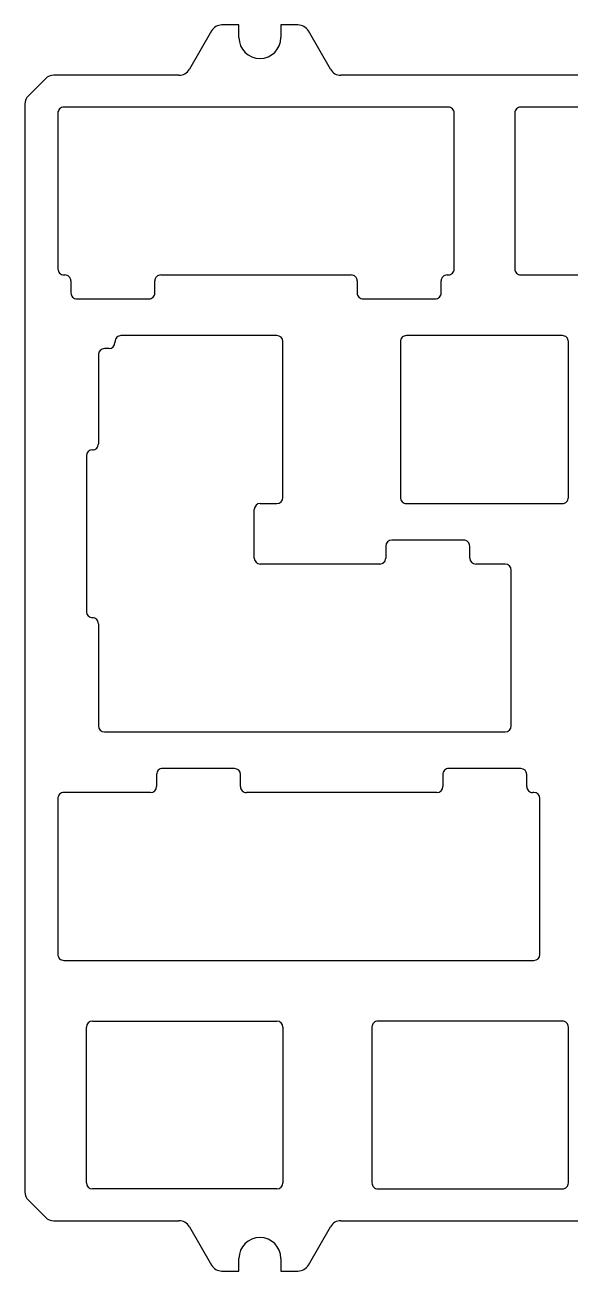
# Model space of a CAD drawing. Extents: x -143 to 143, y -14 to 90.
# Drawn here: x -143.1 to -97.6, y -13.8 to 90 of the extents above; entities that cross this region are included whole.
import ezdxf

# ---------------------------------------------------------------- set-up
doc = ezdxf.new("R2010")
doc.units = 0
doc.layers.add('Part__Feature', color=7, linetype='CONTINUOUS')

msp = doc.modelspace()

# ---------------------------------------------------------------- linework, layer by layer
at = {"layer": 'Part__Feature'}
for p, q in [((-127.539, 89.55, 1.59144), (-129.386, 86.35, 1.59144)), ((-127.539, 89.55), (-129.386, 86.35)), ((-127.539, 89.55), (-129.386, 86.35)), ((-127.539, 89.55, 1.59144), (-129.386, 86.35, 1.59144)), ((-127.539, 89.55), (-127.539, 89.55, 1.59144)), ((-127.539, 89.55), (-127.539, 89.55, 1.59144)), ((-126.673, 90.05), (-126.673, 90.05, 1.59144)), ((-125.25, 90.05, 1.59144), (-126.673, 90.05, 1.59144)), ((-126.673, 90.05), (-126.673, 90.05, 1.59144)), ((-125.25, 90.05), (-126.673, 90.05)), ((-125.25, 90.05), (-126.673, 90.05)), ((-125.25, 90.05, 1.59144), (-126.673, 90.05, 1.59144)), ((-125.25, 90.05), (-125.25, 90.05, 1.59144)), ((-125.25, 89, 1.59144), (-125.25, 90.05, 1.59144)), ((-125.25, 90.05), (-125.25, 90.05, 1.59144)), ((-125.25, 89), (-125.25, 90.05)), ((-125.25, 89), (-125.25, 90.05)), ((-125.25, 89, 1.59144), (-125.25, 90.05, 1.59144)), ((-121.75, 90.05), (-121.75, 90.05, 1.59144)), ((-121.75, 90.05, 1.59144), (-121.75, 89, 1.59144)), ((-121.75, 90.05), (-121.75, 89)), ((-120.327, 90.05, 1.59144), (-121.75, 90.05, 1.59144)), ((-121.75, 90.05), (-121.75, 90.05, 1.59144)), ((-120.327, 90.05), (-121.75, 90.05)), ((-121.75, 90.05), (-121.75, 89)), ((-120.327, 90.05), (-121.75, 90.05)), ((-121.75, 90.05, 1.59144), (-121.75, 89, 1.59144)), ((-120.327, 90.05, 1.59144), (-121.75, 90.05, 1.59144)), ((-120.327, 90.05), (-120.327, 90.05, 1.59144)), ((-120.327, 90.05), (-120.327, 90.05, 1.59144)), ((-119.461, 89.55), (-119.461, 89.55, 1.59144)), ((-117.614, 86.35, 1.59144), (-119.461, 89.55, 1.59144)), ((-119.461, 89.55), (-119.461, 89.55, 1.59144)), ((-117.614, 86.35), (-119.461, 89.55)), ((-117.614, 86.35), (-119.461, 89.55)), ((-117.614, 86.35, 1.59144), (-119.461, 89.55, 1.59144)), ((-125.25, 89), (-125.25, 89, 1.59144)), ((-125.25, 89), (-125.25, 89, 1.59144)), ((-121.75, 89), (-121.75, 89, 1.59144)), ((-121.75, 89), (-121.75, 89, 1.59144)), ((-129.386, 86.35), (-129.386, 86.35, 1.59144)), ((-129.386, 86.35), (-129.386, 86.35, 1.59144)), ((-117.614, 86.35), (-117.614, 86.35, 1.59144)), ((-117.614, 86.35), (-117.614, 86.35, 1.59144)), ((-141.393, 85.557, 1.59144), (-142.807, 84.143, 1.59144)), ((-141.393, 85.557), (-142.807, 84.143)), ((-141.393, 85.557), (-142.807, 84.143)), ((-141.393, 85.557, 1.59144), (-142.807, 84.143, 1.59144)), ((-141.393, 85.557), (-141.393, 85.557, 1.59144)), ((-141.393, 85.557), (-141.393, 85.557, 1.59144)), ((-140.686, 85.85), (-140.686, 85.85, 1.59144)), ((-130.252, 85.85, 1.59144), (-140.686, 85.85, 1.59144)), ((-140.686, 85.85), (-140.686, 85.85, 1.59144)), ((-130.252, 85.85), (-140.686, 85.85)), ((-130.252, 85.85), (-140.686, 85.85)), ((-130.252, 85.85, 1.59144), (-140.686, 85.85, 1.59144)), ((-130.252, 85.85), (-130.252, 85.85, 1.59144)), ((-130.252, 85.85), (-130.252, 85.85, 1.59144)), ((-116.748, 85.85), (-116.748, 85.85, 1.59144)), ((-41.752, 85.85, 1.59144), (-116.748, 85.85, 1.59144)), ((-116.748, 85.85), (-116.748, 85.85, 1.59144)), ((-41.752, 85.85), (-116.748, 85.85)), ((-41.752, 85.85), (-116.748, 85.85)), ((-41.752, 85.85, 1.59144), (-116.748, 85.85, 1.59144)), ((-143.1, 83.436), (-143.1, 83.436, 1.59144)), ((-143.1, 83.436, 1.59144), (-143.1, -7.236, 1.59144)), ((-143.1, 83.436), (-143.1, -7.236)), ((-143.1, 83.436), (-143.1, 83.436, 1.59144)), ((-143.1, 83.436), (-143.1, -7.236)), ((-143.1, 83.436, 1.59144), (-143.1, -7.236, 1.59144)), ((-142.807, 84.143), (-142.807, 84.143, 1.59144)), ((-142.807, 84.143), (-142.807, 84.143, 1.59144)), ((-139.85, 83.2), (-139.85, 83.2, 1.59144)), ((-107.8, 83.2, 1.59144), (-139.85, 83.2, 1.59144)), ((-139.85, 83.2), (-139.85, 83.2, 1.59144)), ((-107.8, 83.2), (-139.85, 83.2)), ((-107.8, 83.2), (-139.85, 83.2)), ((-107.8, 83.2, 1.59144), (-139.85, 83.2, 1.59144)), ((-107.8, 83.2), (-107.8, 83.2, 1.59144)), ((-107.8, 83.2), (-107.8, 83.2, 1.59144)), ((-101.75, 83.2), (-101.75, 83.2, 1.59144)), ((-88.75, 83.2, 1.59144), (-101.75, 83.2, 1.59144)), ((-101.75, 83.2), (-101.75, 83.2, 1.59144)), ((-88.75, 83.2), (-101.75, 83.2)), ((-88.75, 83.2), (-101.75, 83.2)), ((-88.75, 83.2, 1.59144), (-101.75, 83.2, 1.59144)), ((-140.35, 82.7), (-140.35, 82.7, 1.59144)), ((-140.35, 82.7, 1.59144), (-140.35, 69.7, 1.59144)), ((-140.35, 82.7), (-140.35, 69.7)), ((-140.35, 82.7), (-140.35, 82.7, 1.59144)), ((-140.35, 82.7), (-140.35, 69.7)), ((-140.35, 82.7, 1.59144), (-140.35, 69.7, 1.59144)), ((-107.3, 82.7), (-107.3, 82.7, 1.59144)), ((-107.3, 69.7, 1.59144), (-107.3, 82.7, 1.59144)), ((-107.3, 82.7), (-107.3, 82.7, 1.59144)), ((-107.3, 69.7), (-107.3, 82.7)), ((-107.3, 69.7), (-107.3, 82.7)), ((-107.3, 69.7, 1.59144), (-107.3, 82.7, 1.59144)), ((-102.25, 82.7), (-102.25, 82.7, 1.59144)), ((-102.25, 82.7, 1.59144), (-102.25, 69.7, 1.59144)), ((-102.25, 82.7), (-102.25, 69.7)), ((-102.25, 82.7), (-102.25, 82.7, 1.59144)), ((-102.25, 82.7), (-102.25, 69.7)), ((-102.25, 82.7, 1.59144), (-102.25, 69.7, 1.59144)), ((-140.35, 69.7), (-140.35, 69.7, 1.59144)), ((-140.35, 69.7), (-140.35, 69.7, 1.59144)), ((-107.3, 69.7), (-107.3, 69.7, 1.59144)), ((-107.3, 69.7), (-107.3, 69.7, 1.59144)), ((-102.25, 69.7), (-102.25, 69.7, 1.59144)), ((-102.25, 69.7), (-102.25, 69.7, 1.59144)), ((-139.85, 69.2), (-139.85, 69.2, 1.59144)), ((-139.85, 69.2, 1.59144), (-139.763, 69.2, 1.59144)), ((-139.85, 69.2), (-139.763, 69.2)), ((-139.85, 69.2), (-139.85, 69.2, 1.59144)), ((-139.85, 69.2), (-139.763, 69.2)), ((-139.85, 69.2, 1.59144), (-139.763, 69.2, 1.59144)), ((-139.763, 69.2), (-139.763, 69.2, 1.59144)), ((-139.763, 69.2), (-139.763, 69.2, 1.59144)), ((-139.263, 68.7), (-139.263, 68.7, 1.59144)), ((-139.263, 68.7, 1.59144), (-139.263, 67.7, 1.59144)), ((-139.263, 68.7), (-139.263, 67.7)), ((-139.263, 68.7), (-139.263, 68.7, 1.59144)), ((-139.263, 68.7), (-139.263, 67.7)), ((-139.263, 68.7, 1.59144), (-139.263, 67.7, 1.59144)), ((-132.263, 67.7, 1.59144), (-132.263, 68.7, 1.59144)), ((-132.263, 68.7), (-132.263, 68.7, 1.59144)), ((-132.263, 67.7), (-132.263, 68.7)), ((-132.263, 68.7), (-132.263, 68.7, 1.59144)), ((-132.263, 67.7), (-132.263, 68.7)), ((-132.263, 67.7, 1.59144), (-132.263, 68.7, 1.59144)), ((-131.763, 69.2), (-131.763, 69.2, 1.59144)), ((-131.763, 69.2), (-131.763, 69.2, 1.59144)), ((-131.763, 69.2, 1.59144), (-115.887, 69.2, 1.59144)), ((-131.763, 69.2), (-115.887, 69.2)), ((-131.763, 69.2), (-115.887, 69.2)), ((-131.763, 69.2, 1.59144), (-115.887, 69.2, 1.59144)), ((-115.887, 69.2), (-115.887, 69.2, 1.59144)), ((-115.887, 69.2), (-115.887, 69.2, 1.59144)), ((-115.387, 68.7), (-115.387, 68.7, 1.59144)), ((-115.387, 68.7), (-115.387, 68.7, 1.59144)), ((-115.387, 68.7, 1.59144), (-115.387, 67.7, 1.59144)), ((-115.387, 68.7), (-115.387, 67.7)), ((-115.387, 68.7), (-115.387, 67.7)), ((-115.387, 68.7, 1.59144), (-115.387, 67.7, 1.59144)), ((-108.387, 67.7, 1.59144), (-108.387, 68.7, 1.59144)), ((-108.387, 68.7), (-108.387, 68.7, 1.59144)), ((-108.387, 67.7), (-108.387, 68.7)), ((-108.387, 68.7), (-108.387, 68.7, 1.59144)), ((-108.387, 67.7), (-108.387, 68.7)), ((-108.387, 67.7, 1.59144), (-108.387, 68.7, 1.59144)), ((-107.887, 69.2), (-107.887, 69.2, 1.59144)), ((-107.887, 69.2, 1.59144), (-107.8, 69.2, 1.59144)), ((-107.887, 69.2), (-107.8, 69.2)), ((-107.887, 69.2), (-107.887, 69.2, 1.59144)), ((-107.887, 69.2), (-107.8, 69.2)), ((-107.887, 69.2, 1.59144), (-107.8, 69.2, 1.59144)), ((-107.8, 69.2), (-107.8, 69.2, 1.59144)), ((-107.8, 69.2), (-107.8, 69.2, 1.59144)), ((-101.75, 69.2), (-101.75, 69.2, 1.59144)), ((-101.75, 69.2), (-101.75, 69.2, 1.59144)), ((-101.75, 69.2, 1.59144), (-88.75, 69.2, 1.59144)), ((-101.75, 69.2), (-88.75, 69.2)), ((-101.75, 69.2), (-88.75, 69.2)), ((-101.75, 69.2, 1.59144), (-88.75, 69.2, 1.59144)), ((-139.263, 67.7), (-139.263, 67.7, 1.59144)), ((-139.263, 67.7), (-139.263, 67.7, 1.59144)), ((-132.263, 67.7), (-132.263, 67.7, 1.59144)), ((-132.263, 67.7), (-132.263, 67.7, 1.59144)), ((-115.387, 67.7), (-115.387, 67.7, 1.59144)), ((-115.387, 67.7), (-115.387, 67.7, 1.59144)), ((-108.387, 67.7), (-108.387, 67.7, 1.59144)), ((-108.387, 67.7), (-108.387, 67.7, 1.59144)), ((-138.763, 67.2), (-138.763, 67.2, 1.59144)), ((-138.763, 67.2), (-138.763, 67.2, 1.59144)), ((-138.763, 67.2, 1.59144), (-132.763, 67.2, 1.59144)), ((-138.763, 67.2), (-132.763, 67.2)), ((-138.763, 67.2), (-132.763, 67.2)), ((-138.763, 67.2, 1.59144), (-132.763, 67.2, 1.59144)), ((-132.763, 67.2), (-132.763, 67.2, 1.59144)), ((-132.763, 67.2), (-132.763, 67.2, 1.59144)), ((-114.887, 67.2), (-114.887, 67.2, 1.59144)), ((-114.887, 67.2), (-114.887, 67.2, 1.59144)), ((-114.887, 67.2, 1.59144), (-108.887, 67.2, 1.59144)), ((-114.887, 67.2), (-108.887, 67.2)), ((-114.887, 67.2), (-108.887, 67.2)), ((-114.887, 67.2, 1.59144), (-108.887, 67.2, 1.59144)), ((-108.887, 67.2), (-108.887, 67.2, 1.59144)), ((-108.887, 67.2), (-108.887, 67.2, 1.59144)), ((-135.587, 63.65), (-135.587, 63.65, 1.59144)), ((-135.587, 63.65, 1.59144), (-135.587, 63.563, 1.59144)), ((-135.587, 63.65), (-135.587, 63.563)), ((-135.587, 63.65), (-135.587, 63.65, 1.59144)), ((-135.587, 63.65), (-135.587, 63.563)), ((-135.587, 63.65, 1.59144), (-135.587, 63.563, 1.59144)), ((-135.587, 63.563), (-135.587, 63.563, 1.59144)), ((-135.587, 63.563), (-135.587, 63.563, 1.59144)), ((-135.087, 64.15), (-135.087, 64.15, 1.59144)), ((-122.087, 64.15, 1.59144), (-135.087, 64.15, 1.59144)), ((-135.087, 64.15), (-135.087, 64.15, 1.59144)), ((-122.087, 64.15), (-135.087, 64.15)), ((-122.087, 64.15), (-135.087, 64.15)), ((-122.087, 64.15, 1.59144), (-135.087, 64.15, 1.59144)), ((-122.087, 64.15), (-122.087, 64.15, 1.59144)), ((-122.087, 64.15), (-122.087, 64.15, 1.59144)), ((-121.587, 63.65), (-121.587, 63.65, 1.59144)), ((-121.587, 50.65, 1.59144), (-121.587, 63.65, 1.59144)), ((-121.587, 63.65), (-121.587, 63.65, 1.59144)), ((-121.587, 50.65), (-121.587, 63.65)), ((-121.587, 50.65), (-121.587, 63.65)), ((-121.587, 50.65, 1.59144), (-121.587, 63.65, 1.59144)), ((-111.775, 63.65), (-111.775, 63.65, 1.59144)), ((-111.775, 63.65, 1.59144), (-111.775, 50.65, 1.59144)), ((-111.775, 63.65), (-111.775, 50.65)), ((-111.775, 63.65), (-111.775, 63.65, 1.59144)), ((-111.775, 63.65), (-111.775, 50.65)), ((-111.775, 63.65, 1.59144), (-111.775, 50.65, 1.59144)), ((-111.275, 64.15), (-111.275, 64.15, 1.59144)), ((-98.275, 64.15, 1.59144), (-111.275, 64.15, 1.59144)), ((-111.275, 64.15), (-111.275, 64.15, 1.59144)), ((-98.275, 64.15), (-111.275, 64.15)), ((-98.275, 64.15), (-111.275, 64.15)), ((-98.275, 64.15, 1.59144), (-111.275, 64.15, 1.59144)), ((-98.275, 64.15), (-98.275, 64.15, 1.59144)), ((-98.275, 64.15), (-98.275, 64.15, 1.59144)), ((-97.775, 50.65, 1.59144), (-97.775, 63.65, 1.59144)), ((-97.775, 63.65), (-97.775, 63.65, 1.59144)), ((-97.775, 50.65), (-97.775, 63.65)), ((-97.775, 63.65), (-97.775, 63.65, 1.59144)), ((-97.775, 50.65), (-97.775, 63.65)), ((-97.775, 50.65, 1.59144), (-97.775, 63.65, 1.59144)), ((-136.969, 62.563), (-136.969, 62.563, 1.59144)), ((-136.969, 62.563, 1.59144), (-136.969, 55.125, 1.59144)), ((-136.969, 62.563), (-136.969, 55.125)), ((-136.969, 62.563), (-136.969, 62.563, 1.59144)), ((-136.969, 62.563), (-136.969, 55.125)), ((-136.969, 62.563, 1.59144), (-136.969, 55.125, 1.59144)), ((-136.469, 63.063), (-136.469, 63.063, 1.59144)), ((-136.087, 63.063, 1.59144), (-136.469, 63.063, 1.59144)), ((-136.469, 63.063), (-136.469, 63.063, 1.59144)), ((-136.087, 63.063), (-136.469, 63.063)), ((-136.087, 63.063), (-136.469, 63.063)), ((-136.087, 63.063, 1.59144), (-136.469, 63.063, 1.59144)), ((-136.087, 63.063), (-136.087, 63.063, 1.59144)), ((-136.087, 63.063), (-136.087, 63.063, 1.59144)), ((-136.969, 55.125), (-136.969, 55.125, 1.59144)), ((-136.969, 55.125), (-136.969, 55.125, 1.59144)), ((-137.969, 54.125), (-137.969, 54.125, 1.59144)), ((-137.969, 54.125, 1.59144), (-137.969, 41.125, 1.59144)), ((-137.969, 54.125), (-137.969, 41.125)), ((-137.969, 54.125), (-137.969, 54.125, 1.59144)), ((-137.969, 54.125), (-137.969, 41.125)), ((-137.969, 54.125, 1.59144), (-137.969, 41.125, 1.59144)), ((-137.469, 54.625), (-137.469, 54.625, 1.59144)), ((-137.469, 54.625), (-137.469, 54.625, 1.59144)), ((-123.469, 50.15), (-123.469, 50.15, 1.59144)), ((-123.469, 50.15, 1.59144), (-122.087, 50.15, 1.59144)), ((-123.469, 50.15), (-122.087, 50.15)), ((-123.469, 50.15), (-123.469, 50.15, 1.59144)), ((-123.469, 50.15), (-122.087, 50.15)), ((-123.469, 50.15, 1.59144), (-122.087, 50.15, 1.59144)), ((-122.087, 50.15), (-122.087, 50.15, 1.59144)), ((-122.087, 50.15), (-122.087, 50.15, 1.59144)), ((-121.587, 50.65), (-121.587, 50.65, 1.59144)), ((-121.587, 50.65), (-121.587, 50.65, 1.59144)), ((-111.775, 50.65), (-111.775, 50.65, 1.59144)), ((-111.775, 50.65), (-111.775, 50.65, 1.59144)), ((-111.275, 50.15), (-111.275, 50.15, 1.59144)), ((-111.275, 50.15), (-111.275, 50.15, 1.59144)), ((-111.275, 50.15, 1.59144), (-98.275, 50.15, 1.59144)), ((-111.275, 50.15), (-98.275, 50.15)), ((-111.275, 50.15), (-98.275, 50.15)), ((-111.275, 50.15, 1.59144), (-98.275, 50.15, 1.59144)), ((-98.275, 50.15), (-98.275, 50.15, 1.59144)), ((-98.275, 50.15), (-98.275, 50.15, 1.59144)), ((-97.775, 50.65), (-97.775, 50.65, 1.59144)), ((-97.775, 50.65), (-97.775, 50.65, 1.59144)), ((-123.969, 49.65), (-123.969, 49.65, 1.59144)), ((-123.969, 45.6, 1.59144), (-123.969, 49.65, 1.59144)), ((-123.969, 49.65), (-123.969, 49.65, 1.59144)), ((-123.969, 45.6), (-123.969, 49.65)), ((-123.969, 45.6), (-123.969, 49.65)), ((-123.969, 45.6, 1.59144), (-123.969, 49.65, 1.59144)), ((-106.506, 47.1, 1.59144), (-112.506, 47.1, 1.59144)), ((-112.506, 47.1), (-112.506, 47.1, 1.59144)), ((-106.506, 47.1), (-112.506, 47.1)), ((-112.506, 47.1), (-112.506, 47.1, 1.59144)), ((-106.506, 47.1), (-112.506, 47.1)), ((-106.506, 47.1, 1.59144), (-112.506, 47.1, 1.59144)), ((-106.506, 47.1), (-106.506, 47.1, 1.59144)), ((-106.506, 47.1), (-106.506, 47.1, 1.59144)), ((-113.006, 46.6), (-113.006, 46.6, 1.59144)), ((-113.006, 46.6), (-113.006, 46.6, 1.59144)), ((-113.006, 46.6, 1.59144), (-113.006, 45.6, 1.59144)), ((-113.006, 46.6), (-113.006, 45.6)), ((-113.006, 46.6), (-113.006, 45.6)), ((-113.006, 46.6, 1.59144), (-113.006, 45.6, 1.59144)), ((-106.006, 45.6, 1.59144), (-106.006, 46.6, 1.59144)), ((-106.006, 46.6), (-106.006, 46.6, 1.59144)), ((-106.006, 45.6), (-106.006, 46.6)), ((-106.006, 46.6), (-106.006, 46.6, 1.59144)), ((-106.006, 45.6), (-106.006, 46.6)), ((-106.006, 45.6, 1.59144), (-106.006, 46.6, 1.59144)), ((-123.969, 45.6), (-123.969, 45.6, 1.59144)), ((-123.969, 45.6), (-123.969, 45.6, 1.59144)), ((-113.506, 45.1, 1.59144), (-123.469, 45.1, 1.59144)), ((-123.469, 45.1), (-123.469, 45.1, 1.59144)), ((-113.506, 45.1), (-123.469, 45.1)), ((-123.469, 45.1), (-123.469, 45.1, 1.59144)), ((-113.506, 45.1), (-123.469, 45.1)), ((-113.506, 45.1, 1.59144), (-123.469, 45.1, 1.59144)), ((-113.506, 45.1), (-113.506, 45.1, 1.59144)), ((-113.506, 45.1), (-113.506, 45.1, 1.59144)), ((-113.006, 45.6), (-113.006, 45.6, 1.59144)), ((-113.006, 45.6), (-113.006, 45.6, 1.59144)), ((-106.006, 45.6), (-106.006, 45.6, 1.59144)), ((-106.006, 45.6), (-106.006, 45.6, 1.59144)), ((-103.037, 45.1, 1.59144), (-105.506, 45.1, 1.59144)), ((-105.506, 45.1), (-105.506, 45.1, 1.59144)), ((-103.037, 45.1), (-105.506, 45.1)), ((-105.506, 45.1), (-105.506, 45.1, 1.59144)), ((-103.037, 45.1), (-105.506, 45.1)), ((-103.037, 45.1, 1.59144), (-105.506, 45.1, 1.59144)), ((-103.037, 45.1), (-103.037, 45.1, 1.59144)), ((-103.037, 45.1), (-103.037, 45.1, 1.59144)), ((-102.537, 31.6, 1.59144), (-102.537, 44.6, 1.59144)), ((-102.537, 44.6), (-102.537, 44.6, 1.59144)), ((-102.537, 31.6), (-102.537, 44.6)), ((-102.537, 44.6), (-102.537, 44.6, 1.59144)), ((-102.537, 31.6), (-102.537, 44.6)), ((-102.537, 31.6, 1.59144), (-102.537, 44.6, 1.59144)), ((-137.969, 41.125), (-137.969, 41.125, 1.59144)), ((-137.969, 41.125), (-137.969, 41.125, 1.59144)), ((-137.469, 40.625), (-137.469, 40.625, 1.59144)), ((-137.469, 40.625), (-137.469, 40.625, 1.59144)), ((-136.969, 40.125), (-136.969, 40.125, 1.59144)), ((-136.969, 40.125), (-136.969, 40.125, 1.59144)), ((-136.969, 40.125, 1.59144), (-136.969, 31.6, 1.59144)), ((-136.969, 40.125), (-136.969, 31.6)), ((-136.969, 40.125), (-136.969, 31.6)), ((-136.969, 40.125, 1.59144), (-136.969, 31.6, 1.59144)), ((-136.969, 31.6), (-136.969, 31.6, 1.59144)), ((-136.969, 31.6), (-136.969, 31.6, 1.59144)), ((-102.537, 31.6), (-102.537, 31.6, 1.59144)), ((-102.537, 31.6), (-102.537, 31.6, 1.59144)), ((-136.469, 31.1), (-136.469, 31.1, 1.59144)), ((-136.469, 31.1), (-136.469, 31.1, 1.59144)), ((-136.469, 31.1, 1.59144), (-103.037, 31.1, 1.59144)), ((-136.469, 31.1), (-103.037, 31.1)), ((-136.469, 31.1), (-103.037, 31.1)), ((-136.469, 31.1, 1.59144), (-103.037, 31.1, 1.59144)), ((-103.037, 31.1), (-103.037, 31.1, 1.59144)), ((-103.037, 31.1), (-103.037, 31.1, 1.59144)), ((-132.119, 27.55), (-132.119, 27.55, 1.59144)), ((-132.119, 27.55, 1.59144), (-132.119, 26.55, 1.59144)), ((-132.119, 27.55), (-132.119, 26.55)), ((-132.119, 27.55), (-132.119, 27.55, 1.59144)), ((-132.119, 27.55), (-132.119, 26.55)), ((-132.119, 27.55, 1.59144), (-132.119, 26.55, 1.59144)), ((-131.619, 28.05), (-131.619, 28.05, 1.59144)), ((-125.619, 28.05, 1.59144), (-131.619, 28.05, 1.59144)), ((-131.619, 28.05), (-131.619, 28.05, 1.59144)), ((-125.619, 28.05), (-131.619, 28.05)), ((-125.619, 28.05), (-131.619, 28.05)), ((-125.619, 28.05, 1.59144), (-131.619, 28.05, 1.59144)), ((-125.619, 28.05), (-125.619, 28.05, 1.59144)), ((-125.619, 28.05), (-125.619, 28.05, 1.59144)), ((-125.119, 27.55), (-125.119, 27.55, 1.59144)), ((-125.119, 26.55, 1.59144), (-125.119, 27.55, 1.59144)), ((-125.119, 27.55), (-125.119, 27.55, 1.59144)), ((-125.119, 26.55), (-125.119, 27.55)), ((-125.119, 26.55), (-125.119, 27.55)), ((-125.119, 26.55, 1.59144), (-125.119, 27.55, 1.59144)), ((-108.243, 27.55), (-108.243, 27.55, 1.59144)), ((-108.243, 27.55), (-108.243, 27.55, 1.59144)), ((-108.243, 27.55, 1.59144), (-108.243, 26.55, 1.59144)), ((-108.243, 27.55), (-108.243, 26.55)), ((-108.243, 27.55), (-108.243, 26.55)), ((-108.243, 27.55, 1.59144), (-108.243, 26.55, 1.59144)), ((-101.743, 28.05, 1.59144), (-107.743, 28.05, 1.59144)), ((-107.743, 28.05), (-107.743, 28.05, 1.59144)), ((-101.743, 28.05), (-107.743, 28.05)), ((-107.743, 28.05), (-107.743, 28.05, 1.59144)), ((-101.743, 28.05), (-107.743, 28.05)), ((-101.743, 28.05, 1.59144), (-107.743, 28.05, 1.59144)), ((-101.743, 28.05), (-101.743, 28.05, 1.59144)), ((-101.743, 28.05), (-101.743, 28.05, 1.59144)), ((-101.243, 26.55, 1.59144), (-101.243, 27.55, 1.59144)), ((-101.243, 27.55), (-101.243, 27.55, 1.59144)), ((-101.243, 26.55), (-101.243, 27.55)), ((-101.243, 27.55), (-101.243, 27.55, 1.59144)), ((-101.243, 26.55), (-101.243, 27.55)), ((-101.243, 26.55, 1.59144), (-101.243, 27.55, 1.59144)), ((-139.85, 26.05), (-139.85, 26.05, 1.59144)), ((-132.619, 26.05, 1.59144), (-139.85, 26.05, 1.59144)), ((-139.85, 26.05), (-139.85, 26.05, 1.59144)), ((-132.619, 26.05), (-139.85, 26.05)), ((-132.619, 26.05), (-139.85, 26.05)), ((-132.619, 26.05, 1.59144), (-139.85, 26.05, 1.59144)), ((-132.619, 26.05), (-132.619, 26.05, 1.59144)), ((-132.619, 26.05), (-132.619, 26.05, 1.59144)), ((-132.119, 26.55), (-132.119, 26.55, 1.59144)), ((-132.119, 26.55), (-132.119, 26.55, 1.59144)), ((-125.119, 26.55), (-125.119, 26.55, 1.59144)), ((-125.119, 26.55), (-125.119, 26.55, 1.59144)), ((-124.619, 26.05), (-124.619, 26.05, 1.59144)), ((-108.743, 26.05, 1.59144), (-124.619, 26.05, 1.59144)), ((-124.619, 26.05), (-124.619, 26.05, 1.59144)), ((-108.743, 26.05), (-124.619, 26.05)), ((-108.743, 26.05), (-124.619, 26.05)), ((-108.743, 26.05, 1.59144), (-124.619, 26.05, 1.59144)), ((-108.743, 26.05), (-108.743, 26.05, 1.59144)), ((-108.743, 26.05), (-108.743, 26.05, 1.59144)), ((-108.243, 26.55), (-108.243, 26.55, 1.59144)), ((-108.243, 26.55), (-108.243, 26.55, 1.59144)), ((-101.243, 26.55), (-101.243, 26.55, 1.59144)), ((-101.243, 26.55), (-101.243, 26.55, 1.59144)), ((-100.656, 26.05, 1.59144), (-100.743, 26.05, 1.59144)), ((-100.743, 26.05), (-100.743, 26.05, 1.59144)), ((-100.656, 26.05), (-100.743, 26.05)), ((-100.743, 26.05), (-100.743, 26.05, 1.59144)), ((-100.656, 26.05), (-100.743, 26.05)), ((-100.656, 26.05, 1.59144), (-100.743, 26.05, 1.59144)), ((-100.656, 26.05), (-100.656, 26.05, 1.59144)), ((-100.656, 26.05), (-100.656, 26.05, 1.59144)), ((-140.35, 25.55), (-140.35, 25.55, 1.59144)), ((-140.35, 25.55, 1.59144), (-140.35, 12.55, 1.59144)), ((-140.35, 25.55), (-140.35, 12.55)), ((-140.35, 25.55), (-140.35, 25.55, 1.59144)), ((-140.35, 25.55), (-140.35, 12.55)), ((-140.35, 25.55, 1.59144), (-140.35, 12.55, 1.59144)), ((-100.156, 12.55, 1.59144), (-100.156, 25.55, 1.59144)), ((-100.156, 25.55), (-100.156, 25.55, 1.59144)), ((-100.156, 12.55), (-100.156, 25.55)), ((-100.156, 25.55), (-100.156, 25.55, 1.59144)), ((-100.156, 12.55), (-100.156, 25.55)), ((-100.156, 12.55, 1.59144), (-100.156, 25.55, 1.59144)), ((-140.35, 12.55), (-140.35, 12.55, 1.59144)), ((-140.35, 12.55), (-140.35, 12.55, 1.59144)), ((-100.156, 12.55), (-100.156, 12.55, 1.59144)), ((-100.156, 12.55), (-100.156, 12.55, 1.59144)), ((-139.85, 12.05), (-139.85, 12.05, 1.59144)), ((-139.85, 12.05), (-139.85, 12.05, 1.59144)), ((-139.85, 12.05, 1.59144), (-100.656, 12.05, 1.59144)), ((-139.85, 12.05), (-100.656, 12.05)), ((-139.85, 12.05), (-100.656, 12.05)), ((-139.85, 12.05, 1.59144), (-100.656, 12.05, 1.59144)), ((-100.656, 12.05), (-100.656, 12.05, 1.59144)), ((-100.656, 12.05), (-100.656, 12.05, 1.59144)), ((-137.969, -6.5, 1.59144), (-137.969, 6.5, 1.59144)), ((-137.969, 6.5), (-137.969, 6.5, 1.59144)), ((-137.969, -6.5), (-137.969, 6.5)), ((-137.969, 6.5), (-137.969, 6.5, 1.59144)), ((-137.969, -6.5), (-137.969, 6.5)), ((-137.969, -6.5, 1.59144), (-137.969, 6.5, 1.59144)), ((-137.469, 7), (-137.469, 7, 1.59144)), ((-137.469, 7), (-137.469, 7, 1.59144)), ((-137.469, 7, 1.59144), (-122.087, 7, 1.59144)), ((-137.469, 7), (-122.087, 7)), ((-137.469, 7), (-122.087, 7)), ((-137.469, 7, 1.59144), (-122.087, 7, 1.59144)), ((-122.087, 7), (-122.087, 7, 1.59144)), ((-122.087, 7), (-122.087, 7, 1.59144)), ((-121.587, 6.5), (-121.587, 6.5, 1.59144)), ((-121.587, 6.5, 1.59144), (-121.587, -6.5, 1.59144)), ((-121.587, 6.5), (-121.587, -6.5)), ((-121.587, 6.5), (-121.587, 6.5, 1.59144)), ((-121.587, 6.5), (-121.587, -6.5)), ((-121.587, 6.5, 1.59144), (-121.587, -6.5, 1.59144)), ((-114.156, 6.5), (-114.156, 6.5, 1.59144)), ((-114.156, 6.5, 1.59144), (-114.156, -6.5, 1.59144)), ((-114.156, 6.5), (-114.156, -6.5)), ((-114.156, 6.5), (-114.156, 6.5, 1.59144)), ((-114.156, 6.5), (-114.156, -6.5)), ((-114.156, 6.5, 1.59144), (-114.156, -6.5, 1.59144)), ((-113.656, 7), (-113.656, 7, 1.59144)), ((-98.275, 7, 1.59144), (-113.656, 7, 1.59144)), ((-113.656, 7), (-113.656, 7, 1.59144)), ((-98.275, 7), (-113.656, 7)), ((-98.275, 7), (-113.656, 7)), ((-98.275, 7, 1.59144), (-113.656, 7, 1.59144)), ((-98.275, 7), (-98.275, 7, 1.59144)), ((-98.275, 7), (-98.275, 7, 1.59144)), ((-97.775, -6.5, 1.59144), (-97.775, 6.5, 1.59144)), ((-97.775, 6.5), (-97.775, 6.5, 1.59144)), ((-97.775, -6.5), (-97.775, 6.5)), ((-97.775, 6.5), (-97.775, 6.5, 1.59144)), ((-97.775, -6.5), (-97.775, 6.5)), ((-97.775, -6.5, 1.59144), (-97.775, 6.5, 1.59144)), ((-143.1, -7.236), (-143.1, -7.236, 1.59144)), ((-143.1, -7.236), (-143.1, -7.236, 1.59144)), ((-137.969, -6.5), (-137.969, -6.5, 1.59144)), ((-137.969, -6.5), (-137.969, -6.5, 1.59144)), ((-137.469, -7), (-137.469, -7, 1.59144)), ((-122.087, -7, 1.59144), (-137.469, -7, 1.59144)), ((-137.469, -7), (-137.469, -7, 1.59144)), ((-122.087, -7), (-137.469, -7)), ((-122.087, -7), (-137.469, -7)), ((-122.087, -7, 1.59144), (-137.469, -7, 1.59144)), ((-122.087, -7), (-122.087, -7, 1.59144)), ((-122.087, -7), (-122.087, -7, 1.59144)), ((-121.587, -6.5), (-121.587, -6.5, 1.59144)), ((-121.587, -6.5), (-121.587, -6.5, 1.59144)), ((-114.156, -6.5), (-114.156, -6.5, 1.59144)), ((-114.156, -6.5), (-114.156, -6.5, 1.59144)), ((-113.656, -7), (-113.656, -7, 1.59144)), ((-113.656, -7), (-113.656, -7, 1.59144)), ((-113.656, -7, 1.59144), (-98.275, -7, 1.59144)), ((-113.656, -7), (-98.275, -7)), ((-113.656, -7), (-98.275, -7)), ((-113.656, -7, 1.59144), (-98.275, -7, 1.59144)), ((-98.275, -7), (-98.275, -7, 1.59144)), ((-98.275, -7), (-98.275, -7, 1.59144)), ((-97.775, -6.5), (-97.775, -6.5, 1.59144)), ((-97.775, -6.5), (-97.775, -6.5, 1.59144)), ((-142.807, -7.943), (-142.807, -7.943, 1.59144)), ((-142.807, -7.943, 1.59144), (-141.393, -9.357, 1.59144)), ((-142.807, -7.943), (-141.393, -9.357)), ((-142.807, -7.943), (-142.807, -7.943, 1.59144)), ((-142.807, -7.943), (-141.393, -9.357)), ((-142.807, -7.943, 1.59144), (-141.393, -9.357, 1.59144)), ((-141.393, -9.357), (-141.393, -9.357, 1.59144)), ((-141.393, -9.357), (-141.393, -9.357, 1.59144)), ((-140.686, -9.65), (-140.686, -9.65, 1.59144)), ((-140.686, -9.65, 1.59144), (-130.252, -9.65, 1.59144)), ((-140.686, -9.65), (-130.252, -9.65)), ((-140.686, -9.65), (-140.686, -9.65, 1.59144)), ((-140.686, -9.65), (-130.252, -9.65)), ((-140.686, -9.65, 1.59144), (-130.252, -9.65, 1.59144)), ((-130.252, -9.65), (-130.252, -9.65, 1.59144)), ((-130.252, -9.65), (-130.252, -9.65, 1.59144)), ((-129.386, -10.15), (-129.386, -10.15, 1.59144)), ((-129.386, -10.15, 1.59144), (-127.539, -13.35, 1.59144)), ((-129.386, -10.15), (-127.539, -13.35)), ((-129.386, -10.15), (-129.386, -10.15, 1.59144)), ((-129.386, -10.15), (-127.539, -13.35)), ((-129.386, -10.15, 1.59144), (-127.539, -13.35, 1.59144)), ((-119.461, -13.35, 1.59144), (-117.614, -10.15, 1.59144)), ((-119.461, -13.35), (-117.614, -10.15)), ((-119.461, -13.35), (-117.614, -10.15)), ((-119.461, -13.35, 1.59144), (-117.614, -10.15, 1.59144)), ((-117.614, -10.15), (-117.614, -10.15, 1.59144)), ((-117.614, -10.15), (-117.614, -10.15, 1.59144)), ((-116.748, -9.65), (-116.748, -9.65, 1.59144)), ((-116.748, -9.65), (-116.748, -9.65, 1.59144)), ((-116.748, -9.65, 1.59144), (-6.752, -9.65, 1.59144)), ((-116.748, -9.65), (-6.752, -9.65)), ((-116.748, -9.65), (-6.752, -9.65)), ((-116.748, -9.65, 1.59144), (-6.752, -9.65, 1.59144)), ((-127.539, -13.35), (-127.539, -13.35, 1.59144)), ((-127.539, -13.35), (-127.539, -13.35, 1.59144)), ((-125.25, -13.85, 1.59144), (-125.25, -12.8, 1.59144)), ((-125.25, -12.8), (-125.25, -12.8, 1.59144)), ((-125.25, -13.85), (-125.25, -12.8)), ((-125.25, -12.8), (-125.25, -12.8, 1.59144)), ((-125.25, -13.85), (-125.25, -12.8)), ((-125.25, -13.85, 1.59144), (-125.25, -12.8, 1.59144)), ((-121.75, -12.8), (-121.75, -12.8, 1.59144)), ((-121.75, -12.8), (-121.75, -12.8, 1.59144)), ((-121.75, -12.8, 1.59144), (-121.75, -13.85, 1.59144)), ((-121.75, -12.8), (-121.75, -13.85)), ((-121.75, -12.8), (-121.75, -13.85)), ((-121.75, -12.8, 1.59144), (-121.75, -13.85, 1.59144)), ((-119.461, -13.35), (-119.461, -13.35, 1.59144)), ((-119.461, -13.35), (-119.461, -13.35, 1.59144)), ((-126.673, -13.85), (-126.673, -13.85, 1.59144)), ((-126.673, -13.85), (-126.673, -13.85, 1.59144)), ((-126.673, -13.85, 1.59144), (-125.25, -13.85, 1.59144)), ((-126.673, -13.85), (-125.25, -13.85)), ((-126.673, -13.85), (-125.25, -13.85)), ((-126.673, -13.85, 1.59144), (-125.25, -13.85, 1.59144)), ((-125.25, -13.85), (-125.25, -13.85, 1.59144)), ((-125.25, -13.85), (-125.25, -13.85, 1.59144)), ((-121.75, -13.85), (-121.75, -13.85, 1.59144)), ((-121.75, -13.85), (-121.75, -13.85, 1.59144)), ((-121.75, -13.85, 1.59144), (-120.327, -13.85, 1.59144)), ((-121.75, -13.85), (-120.327, -13.85)), ((-121.75, -13.85), (-120.327, -13.85)), ((-121.75, -13.85, 1.59144), (-120.327, -13.85, 1.59144)), ((-120.327, -13.85), (-120.327, -13.85, 1.59144)), ((-120.327, -13.85), (-120.327, -13.85, 1.59144))]:
    msp.add_line(p, q, dxfattribs=at)
for centre, radius, start, end in [((-126.673, 89.0499), 1.00009, 90.0042, 149.997), ((-126.673, 89.0499, 1.59144), 1.00009, 90.0042, 149.997), ((-126.673, 89.0499), 1.00009, 90.0042, 149.997), ((-126.673, 89.0499, 1.59144), 1.00009, 90.0042, 149.997), ((-120.327, 89.0499), 1.00009, 30.003, 89.9958), ((-120.327, 89.0499, 1.59144), 1.00009, 30.003, 89.9958), ((-120.327, 89.0499), 1.00009, 30.003, 89.9958), ((-120.327, 89.0499, 1.59144), 1.00009, 30.003, 89.9958), ((-123.5, 89, 1.59144), 1.75, 180, 0), ((-123.5, 89), 1.75, 180, 0), ((-123.5, 89), 1.75, 180, 0), ((-123.5, 89, 1.59144), 1.75, 180, 0), ((-130.252, 86.8501, 1.59144), 1.00007, -89.9962, -30.0022), ((-130.252, 86.8501), 1.00007, -89.9962, -30.0022), ((-130.252, 86.8501), 1.00007, -89.9962, -30.0022), ((-130.252, 86.8501, 1.59144), 1.00007, -89.9962, -30.0022), ((-116.748, 86.8501, 1.59144), 1.00007, -149.998, -90.0038), ((-116.748, 86.8501), 1.00007, -149.998, -90.0038), ((-116.748, 86.8501), 1.00007, -149.998, -90.0038), ((-116.748, 86.8501, 1.59144), 1.00007, -149.998, -90.0038), ((-140.685, 84.8491), 1.00085, 90.0323, 134.988), ((-140.685, 84.8491, 1.59144), 1.00085, 90.0323, 134.988), ((-140.685, 84.8491), 1.00085, 90.0323, 134.988), ((-140.685, 84.8491, 1.59144), 1.00085, 90.0323, 134.988), ((-142.099, 83.4354), 1.00087, 135.012, 179.967), ((-142.099, 83.4354, 1.59144), 1.00087, 135.012, 179.967), ((-142.099, 83.4354), 1.00087, 135.012, 179.967), ((-142.099, 83.4354, 1.59144), 1.00087, 135.012, 179.967), ((-139.852, 82.7015), 0.4985, 89.8268, -179.827), ((-139.852, 82.7015, 1.59144), 0.4985, 89.8268, -179.827), ((-139.852, 82.7015), 0.4985, 89.8268, -179.827), ((-139.852, 82.7015, 1.59144), 0.4985, 89.8268, -179.827), ((-107.798, 82.7015), 0.49847, -0.176147, 90.1761), ((-107.798, 82.7015, 1.59144), 0.49847, -0.176147, 90.1761), ((-107.798, 82.7015), 0.49847, -0.176147, 90.1761), ((-107.798, 82.7015, 1.59144), 0.49847, -0.176147, 90.1761), ((-101.752, 82.7015), 0.49848, 89.8253, -179.825), ((-101.752, 82.7015, 1.59144), 0.49848, 89.8253, -179.825), ((-101.752, 82.7015), 0.49848, 89.8253, -179.825), ((-101.752, 82.7015, 1.59144), 0.49848, 89.8253, -179.825), ((-139.851, 69.6985), 0.49851, 179.828, -89.8283), ((-139.851, 69.6985, 1.59144), 0.49851, 179.828, -89.8283), ((-139.851, 69.6985), 0.49851, 179.828, -89.8283), ((-139.851, 69.6985, 1.59144), 0.49851, 179.828, -89.8283), ((-107.798, 69.6985), 0.49848, -90.1747, 0.174657), ((-107.798, 69.6985, 1.59144), 0.49848, -90.1747, 0.174657), ((-107.798, 69.6985), 0.49848, -90.1747, 0.174657), ((-107.798, 69.6985, 1.59144), 0.49848, -90.1747, 0.174657), ((-101.752, 69.6985), 0.4985, 179.827, -89.8268), ((-101.752, 69.6985, 1.59144), 0.4985, 179.827, -89.8268), ((-101.752, 69.6985), 0.4985, 179.827, -89.8268), ((-101.752, 69.6985, 1.59144), 0.4985, 179.827, -89.8268), ((-139.761, 68.7015, 1.59144), 0.49847, -0.176147, 90.1761), ((-139.761, 68.7015), 0.49847, -0.176147, 90.1761), ((-139.761, 68.7015), 0.49847, -0.176147, 90.1761), ((-139.761, 68.7015, 1.59144), 0.49847, -0.176147, 90.1761), ((-131.765, 68.7015, 1.59144), 0.49847, 89.8239, -179.824), ((-131.765, 68.7015), 0.49847, 89.8239, -179.824), ((-131.765, 68.7015), 0.49847, 89.8239, -179.824), ((-131.765, 68.7015, 1.59144), 0.49847, 89.8239, -179.824), ((-115.885, 68.7015, 1.59144), 0.49847, -0.176147, 90.1761), ((-115.885, 68.7015), 0.49847, -0.176147, 90.1761), ((-115.885, 68.7015), 0.49847, -0.176147, 90.1761), ((-115.885, 68.7015, 1.59144), 0.49847, -0.176147, 90.1761), ((-107.889, 68.7015, 1.59144), 0.49848, 89.8253, -179.825), ((-107.889, 68.7015), 0.49848, 89.8253, -179.825), ((-107.889, 68.7015), 0.49848, 89.8253, -179.825), ((-107.889, 68.7015, 1.59144), 0.49848, 89.8253, -179.825), ((-138.765, 67.6985), 0.49848, 179.825, -89.8253), ((-138.765, 67.6985, 1.59144), 0.49848, 179.825, -89.8253), ((-138.765, 67.6985), 0.49848, 179.825, -89.8253), ((-138.765, 67.6985, 1.59144), 0.49848, 179.825, -89.8253), ((-132.761, 67.6985), 0.49848, -90.1747, 0.174657), ((-132.761, 67.6985, 1.59144), 0.49848, -90.1747, 0.174657), ((-132.761, 67.6985), 0.49848, -90.1747, 0.174657), ((-132.761, 67.6985, 1.59144), 0.49848, -90.1747, 0.174657), ((-114.889, 67.6985), 0.4985, 179.827, -89.8268), ((-114.889, 67.6985, 1.59144), 0.4985, 179.827, -89.8268), ((-114.889, 67.6985), 0.4985, 179.827, -89.8268), ((-114.889, 67.6985, 1.59144), 0.4985, 179.827, -89.8268), ((-108.885, 67.6985), 0.49848, -90.1747, 0.174657), ((-108.885, 67.6985, 1.59144), 0.49848, -90.1747, 0.174657), ((-108.885, 67.6985), 0.49848, -90.1747, 0.174657), ((-108.885, 67.6985, 1.59144), 0.49848, -90.1747, 0.174657), ((-136.087, 63.5632, 1.59144), 0.50016, -89.9816, -0.0183728), ((-136.087, 63.5632), 0.50016, -89.9816, -0.0183728), ((-136.087, 63.5632), 0.50016, -89.9816, -0.0183728), ((-136.087, 63.5632, 1.59144), 0.50016, -89.9816, -0.0183728), ((-135.088, 63.6515), 0.49851, 89.8283, -179.828), ((-135.088, 63.6515, 1.59144), 0.49851, 89.8283, -179.828), ((-135.088, 63.6515), 0.49851, 89.8283, -179.828), ((-135.088, 63.6515, 1.59144), 0.49851, 89.8283, -179.828), ((-122.087, 63.6498), 0.50019, 0.0221014, 89.9779), ((-122.087, 63.6498, 1.59144), 0.50019, 0.0221014, 89.9779), ((-122.087, 63.6498), 0.50019, 0.0221014, 89.9779), ((-122.087, 63.6498, 1.59144), 0.50019, 0.0221014, 89.9779), ((-111.277, 63.6515), 0.4985, 89.8268, -179.827), ((-111.277, 63.6515, 1.59144), 0.4985, 89.8268, -179.827), ((-111.277, 63.6515), 0.4985, 89.8268, -179.827), ((-111.277, 63.6515, 1.59144), 0.4985, 89.8268, -179.827), ((-98.2735, 63.6515), 0.49848, -0.174657, 90.1747), ((-98.2735, 63.6515, 1.59144), 0.49848, -0.174657, 90.1747), ((-98.2735, 63.6515), 0.49848, -0.174657, 90.1747), ((-98.2735, 63.6515, 1.59144), 0.49848, -0.174657, 90.1747), ((-136.469, 62.5628), 0.50016, 90.0184, 179.982), ((-136.469, 62.5628, 1.59144), 0.50016, 90.0184, 179.982), ((-136.469, 62.5628), 0.50016, 90.0184, 179.982), ((-136.469, 62.5628, 1.59144), 0.50016, 90.0184, 179.982), ((-137.467, 55.1235, 1.59144), 0.4985, -90.1724, 0.172421), ((-137.467, 55.1235), 0.4985, -90.1724, 0.172421), ((-137.467, 55.1235), 0.4985, -90.1724, 0.172421), ((-137.467, 55.1235, 1.59144), 0.4985, -90.1724, 0.172421), ((-137.469, 54.1248), 0.50016, 90.0184, 179.982), ((-137.469, 54.1248, 1.59144), 0.50016, 90.0184, 179.982), ((-137.469, 54.1248), 0.50016, 90.0184, 179.982), ((-137.469, 54.1248, 1.59144), 0.50016, 90.0184, 179.982), ((-123.469, 49.6498, 1.59144), 0.50019, 90.0214, 179.979), ((-123.469, 49.6498), 0.50019, 90.0214, 179.979), ((-123.469, 49.6498), 0.50019, 90.0214, 179.979), ((-123.469, 49.6498, 1.59144), 0.50019, 90.0214, 179.979), ((-122.087, 50.6502), 0.50019, -89.9786, -0.021354), ((-122.087, 50.6502, 1.59144), 0.50019, -89.9786, -0.021354), ((-122.087, 50.6502), 0.50019, -89.9786, -0.021354), ((-122.087, 50.6502, 1.59144), 0.50019, -89.9786, -0.021354), ((-111.277, 50.6485), 0.49849, 179.826, -89.8261), ((-111.277, 50.6485, 1.59144), 0.49849, 179.826, -89.8261), ((-111.277, 50.6485), 0.49849, 179.826, -89.8261), ((-111.277, 50.6485, 1.59144), 0.49849, 179.826, -89.8261), ((-98.2735, 50.6485), 0.49848, -90.1754, 0.175402), ((-98.2735, 50.6485, 1.59144), 0.49848, -90.1754, 0.175402), ((-98.2735, 50.6485), 0.49848, -90.1754, 0.175402), ((-98.2735, 50.6485, 1.59144), 0.49848, -90.1754, 0.175402), ((-112.506, 46.5998), 0.50017, 90.0199, 179.98), ((-112.506, 46.5998, 1.59144), 0.50017, 90.0199, 179.98), ((-112.506, 46.5998), 0.50017, 90.0199, 179.98), ((-112.506, 46.5998, 1.59144), 0.50017, 90.0199, 179.98), ((-106.504, 46.6015), 0.49849, -0.173912, 90.1739), ((-106.504, 46.6015, 1.59144), 0.49849, -0.173912, 90.1739), ((-106.504, 46.6015), 0.49849, -0.173912, 90.1739), ((-106.504, 46.6015, 1.59144), 0.49849, -0.173912, 90.1739), ((-123.469, 45.6002, 1.59144), 0.50019, -179.979, -90.0214), ((-123.469, 45.6002), 0.50019, -179.979, -90.0214), ((-123.469, 45.6002), 0.50019, -179.979, -90.0214), ((-123.469, 45.6002, 1.59144), 0.50019, -179.979, -90.0214), ((-113.504, 45.5985, 1.59144), 0.49849, -90.1739, 0.173912), ((-113.504, 45.5985), 0.49849, -90.1739, 0.173912), ((-113.504, 45.5985), 0.49849, -90.1739, 0.173912), ((-113.504, 45.5985, 1.59144), 0.49849, -90.1739, 0.173912), ((-105.506, 45.6002, 1.59144), 0.50017, -179.98, -90.0199), ((-105.506, 45.6002), 0.50017, -179.98, -90.0199), ((-105.506, 45.6002), 0.50017, -179.98, -90.0199), ((-105.506, 45.6002, 1.59144), 0.50017, -179.98, -90.0199), ((-103.037, 44.5998), 0.50017, 0.0198634, 89.9801), ((-103.037, 44.5998, 1.59144), 0.50017, 0.0198634, 89.9801), ((-103.037, 44.5998), 0.50017, 0.0198634, 89.9801), ((-103.037, 44.5998, 1.59144), 0.50017, 0.0198634, 89.9801), ((-137.469, 41.1252), 0.50016, -179.982, -90.0184), ((-137.469, 41.1252, 1.59144), 0.50016, -179.982, -90.0184), ((-137.469, 41.1252), 0.50016, -179.982, -90.0184), ((-137.469, 41.1252, 1.59144), 0.50016, -179.982, -90.0184), ((-137.467, 40.1265, 1.59144), 0.4985, -0.172421, 90.1724), ((-137.467, 40.1265), 0.4985, -0.172421, 90.1724), ((-137.467, 40.1265), 0.4985, -0.172421, 90.1724), ((-137.467, 40.1265, 1.59144), 0.4985, -0.172421, 90.1724), ((-136.469, 31.6002), 0.50016, -179.982, -90.0184), ((-136.469, 31.6002, 1.59144), 0.50016, -179.982, -90.0184), ((-136.469, 31.6002), 0.50016, -179.982, -90.0184), ((-136.469, 31.6002, 1.59144), 0.50016, -179.982, -90.0184), ((-103.037, 31.6002), 0.50017, -89.9801, -0.0198634), ((-103.037, 31.6002, 1.59144), 0.50017, -89.9801, -0.0198634), ((-103.037, 31.6002), 0.50017, -89.9801, -0.0198634), ((-103.037, 31.6002, 1.59144), 0.50017, -89.9801, -0.0198634), ((-131.621, 27.5515), 0.49848, 89.8246, -179.825), ((-131.621, 27.5515, 1.59144), 0.49848, 89.8246, -179.825), ((-131.621, 27.5515), 0.49848, 89.8246, -179.825), ((-131.621, 27.5515, 1.59144), 0.49848, 89.8246, -179.825), ((-125.619, 27.5498), 0.50017, 0.0198634, 89.9801), ((-125.619, 27.5498, 1.59144), 0.50017, 0.0198634, 89.9801), ((-125.619, 27.5498), 0.50017, 0.0198634, 89.9801), ((-125.619, 27.5498, 1.59144), 0.50017, 0.0198634, 89.9801), ((-107.745, 27.5515), 0.49848, 89.8246, -179.825), ((-107.745, 27.5515, 1.59144), 0.49848, 89.8246, -179.825), ((-107.745, 27.5515), 0.49848, 89.8246, -179.825), ((-107.745, 27.5515, 1.59144), 0.49848, 89.8246, -179.825), ((-101.743, 27.5498), 0.50019, 0.021354, 89.9786), ((-101.743, 27.5498, 1.59144), 0.50019, 0.021354, 89.9786), ((-101.743, 27.5498), 0.50019, 0.021354, 89.9786), ((-101.743, 27.5498, 1.59144), 0.50019, 0.021354, 89.9786), ((-139.852, 25.5515), 0.4985, 89.8276, -179.828), ((-139.852, 25.5515, 1.59144), 0.4985, 89.8276, -179.828), ((-139.852, 25.5515), 0.4985, 89.8276, -179.828), ((-139.852, 25.5515, 1.59144), 0.4985, 89.8276, -179.828), ((-132.619, 26.5502, 1.59144), 0.50019, -89.9786, -0.021354), ((-132.619, 26.5502), 0.50019, -89.9786, -0.021354), ((-132.619, 26.5502), 0.50019, -89.9786, -0.021354), ((-132.619, 26.5502, 1.59144), 0.50019, -89.9786, -0.021354), ((-124.621, 26.5485, 1.59144), 0.49849, 179.826, -89.8261), ((-124.621, 26.5485), 0.49849, 179.826, -89.8261), ((-124.621, 26.5485), 0.49849, 179.826, -89.8261), ((-124.621, 26.5485, 1.59144), 0.49849, 179.826, -89.8261), ((-108.743, 26.5502, 1.59144), 0.50019, -89.9786, -0.021354), ((-108.743, 26.5502), 0.50019, -89.9786, -0.021354), ((-108.743, 26.5502), 0.50019, -89.9786, -0.021354), ((-108.743, 26.5502, 1.59144), 0.50019, -89.9786, -0.021354), ((-100.745, 26.5485, 1.59144), 0.49848, 179.825, -89.8246), ((-100.745, 26.5485), 0.49848, 179.825, -89.8246), ((-100.745, 26.5485), 0.49848, 179.825, -89.8246), ((-100.745, 26.5485, 1.59144), 0.49848, 179.825, -89.8246), ((-100.656, 25.5498), 0.50019, 0.021354, 89.9786), ((-100.656, 25.5498, 1.59144), 0.50019, 0.021354, 89.9786), ((-100.656, 25.5498), 0.50019, 0.021354, 89.9786), ((-100.656, 25.5498, 1.59144), 0.50019, 0.021354, 89.9786), ((-139.852, 12.5485), 0.4985, 179.828, -89.8276), ((-139.852, 12.5485, 1.59144), 0.4985, 179.828, -89.8276), ((-139.852, 12.5485), 0.4985, 179.828, -89.8276), ((-139.852, 12.5485, 1.59144), 0.4985, 179.828, -89.8276), ((-100.656, 12.5502), 0.50019, -89.9786, -0.021354), ((-100.656, 12.5502, 1.59144), 0.50019, -89.9786, -0.021354), ((-100.656, 12.5502), 0.50019, -89.9786, -0.021354), ((-100.656, 12.5502, 1.59144), 0.50019, -89.9786, -0.021354), ((-137.469, 6.49984, 1.59144), 0.50016, 90.0184, 179.982), ((-137.469, 6.49984), 0.50016, 90.0184, 179.982), ((-137.469, 6.49984), 0.50016, 90.0184, 179.982), ((-137.469, 6.49984, 1.59144), 0.50016, 90.0184, 179.982), ((-122.087, 6.49981, 1.59144), 0.50019, 0.021354, 89.9786), ((-122.087, 6.49981), 0.50019, 0.021354, 89.9786), ((-122.087, 6.49981), 0.50019, 0.021354, 89.9786), ((-122.087, 6.49981, 1.59144), 0.50019, 0.021354, 89.9786), ((-113.658, 6.50153), 0.49848, 89.8246, -179.825), ((-113.658, 6.50153, 1.59144), 0.49848, 89.8246, -179.825), ((-113.658, 6.50153), 0.49848, 89.8246, -179.825), ((-113.658, 6.50153, 1.59144), 0.49848, 89.8246, -179.825), ((-98.2735, 6.50153), 0.49848, -0.175402, 90.1754), ((-98.2735, 6.50153, 1.59144), 0.49848, -0.175402, 90.1754), ((-98.2735, 6.50153), 0.49848, -0.175402, 90.1754), ((-98.2735, 6.50153, 1.59144), 0.49848, -0.175402, 90.1754), ((-142.099, -7.23542), 1.00088, -179.967, -135.012), ((-142.099, -7.23542, 1.59144), 1.00088, -179.967, -135.012), ((-142.099, -7.23542), 1.00088, -179.967, -135.012), ((-142.099, -7.23542, 1.59144), 1.00088, -179.967, -135.012), ((-137.469, -6.49984, 1.59144), 0.50016, -179.982, -90.0184), ((-137.469, -6.49984), 0.50016, -179.982, -90.0184), ((-137.469, -6.49984), 0.50016, -179.982, -90.0184), ((-137.469, -6.49984, 1.59144), 0.50016, -179.982, -90.0184), ((-122.087, -6.49981, 1.59144), 0.50019, -89.9786, -0.021354), ((-122.087, -6.49981), 0.50019, -89.9786, -0.021354), ((-122.087, -6.49981), 0.50019, -89.9786, -0.021354), ((-122.087, -6.49981, 1.59144), 0.50019, -89.9786, -0.021354), ((-113.658, -6.50153), 0.49848, 179.825, -89.8246), ((-113.658, -6.50153, 1.59144), 0.49848, 179.825, -89.8246), ((-113.658, -6.50153), 0.49848, 179.825, -89.8246), ((-113.658, -6.50153, 1.59144), 0.49848, 179.825, -89.8246), ((-98.2735, -6.50153), 0.49848, -90.1754, 0.175402), ((-98.2735, -6.50153, 1.59144), 0.49848, -90.1754, 0.175402), ((-98.2735, -6.50153), 0.49848, -90.1754, 0.175402), ((-98.2735, -6.50153, 1.59144), 0.49848, -90.1754, 0.175402), ((-140.685, -8.64912), 1.00088, -134.988, -90.0331), ((-140.685, -8.64912, 1.59144), 1.00088, -134.988, -90.0331), ((-140.685, -8.64912), 1.00088, -134.988, -90.0331), ((-140.685, -8.64912, 1.59144), 1.00088, -134.988, -90.0331), ((-130.252, -10.6501, 1.59144), 1.00006, 30.0018, 89.9965), ((-130.252, -10.6501), 1.00006, 30.0018, 89.9965), ((-130.252, -10.6501), 1.00006, 30.0018, 89.9965), ((-130.252, -10.6501, 1.59144), 1.00006, 30.0018, 89.9965), ((-116.748, -10.6501, 1.59144), 1.00006, 90.0035, 149.998), ((-116.748, -10.6501), 1.00006, 90.0035, 149.998), ((-116.748, -10.6501), 1.00006, 90.0035, 149.998), ((-116.748, -10.6501, 1.59144), 1.00006, 90.0035, 149.998), ((-123.5, -12.8, 1.59144), 1.75, 0, 180), ((-123.5, -12.8), 1.75, 0, 180), ((-123.5, -12.8), 1.75, 0, 180), ((-123.5, -12.8, 1.59144), 1.75, 0, 180), ((-126.673, -12.8499), 1.00008, -149.997, -90.0038), ((-126.673, -12.8499, 1.59144), 1.00008, -149.997, -90.0038), ((-126.673, -12.8499), 1.00008, -149.997, -90.0038), ((-126.673, -12.8499, 1.59144), 1.00008, -149.997, -90.0038), ((-120.327, -12.8499), 1.00008, -89.9962, -30.0027), ((-120.327, -12.8499, 1.59144), 1.00008, -89.9962, -30.0027), ((-120.327, -12.8499), 1.00008, -89.9962, -30.0027), ((-120.327, -12.8499, 1.59144), 1.00008, -89.9962, -30.0027)]:
    msp.add_arc(centre, radius, start, end, dxfattribs=at)

doc.saveas('drawing.dxf')
